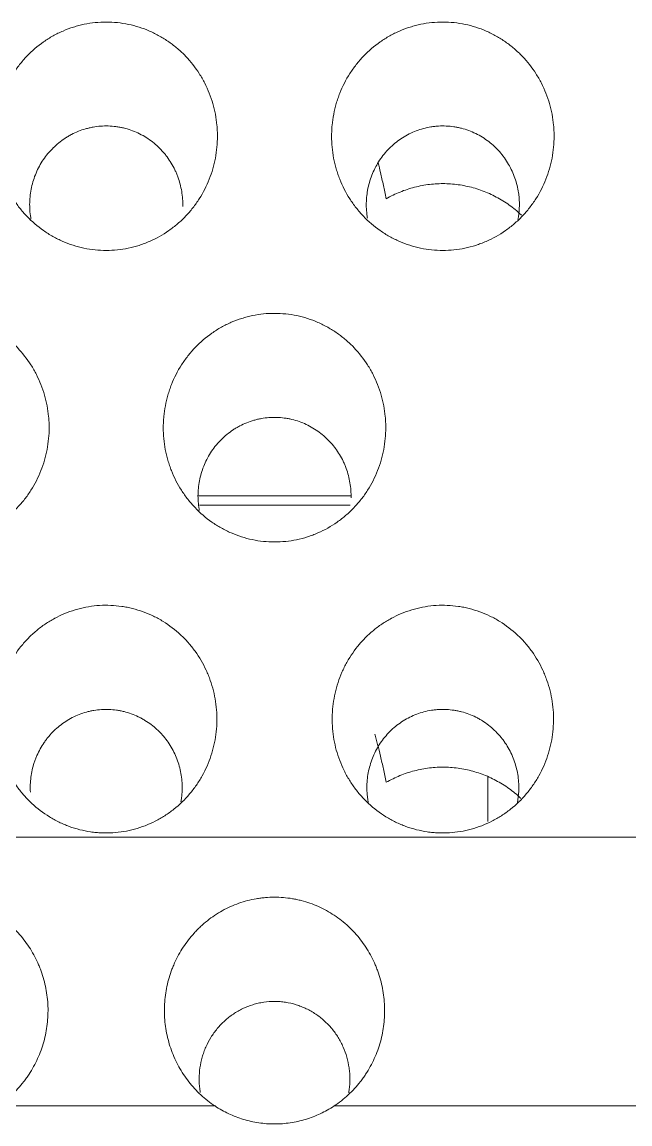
# Model space of a CAD drawing. Header units: millimetres. Extents: x 70151 to 230897, y 35202 to 113211.
# Drawn here: x 178600.38 to 178605.77, y 69177.14 to 69186.92 of the extents above; entities that cross this region are included whole.
import ezdxf

# ---------------------------------------------------------------- set-up
doc = ezdxf.new("R2010")
doc.units = ezdxf.units.MM
doc.header["$LTSCALE"] = 50
doc.layers.add('2-con', color=2, linetype='Continuous')
doc.layers.add('mark-B', color=2, linetype='Continuous', lineweight=20)

# ---------------------------------------------------------------- blocks, each defined once
blk = doc.blocks.new('무풍1WAY 대형')
at = {"layer": 'mark-B'}
for p, q in [((289.2596, -420.2368), (-384.8363, -420.2368)), ((50.4029, -420.3757), (50.4029, -420.7694)), ((51.6225, -423.1851), (52.9606, -423.1851)), ((52.9716, -423.2677), (51.6213, -423.2677))]:
    blk.add_line(p, q, dxfattribs=at)
for points, knots in [([(52.8226, -417.8514), (52.7839, -417.8259), (52.7435, -417.8031), (52.6799, -417.7731), (52.6582, -417.7639), (52.6146, -417.7471), (52.5926, -417.7396), (52.5259, -417.7194), (52.4806, -417.7092), (52.4114, -417.6989), (52.3881, -417.6963), (52.3411, -417.6928), (52.3177, -417.6919), (52.2476, -417.6919), (52.2013, -417.6954), (52.1323, -417.7056), (52.1093, -417.7099), (52.0637, -417.7201), (52.0408, -417.7261), (51.9735, -417.7465), (51.8867, -417.78), (51.8056, -417.8256), (51.7665, -417.8514)], [0, 0, 0, 0, 0.125, 0.125, 0.1875, 0.1875, 0.25, 0.25, 0.375, 0.375, 0.4375, 0.4375, 0.5, 0.5, 0.625, 0.625, 0.6875, 0.6875, 0.75, 0.75, 0.875, 1, 1, 1, 1]), ([(52.8226, -417.8514), (52.8676, -417.8812), (52.9094, -417.9142), (52.9869, -417.986), (53.0227, -418.0249), (53.0718, -418.0877), (53.0874, -418.1094), (53.117, -418.1542), (53.1308, -418.177), (53.1694, -418.2468), (53.1913, -418.295), (53.2186, -418.3698), (53.2267, -418.3951), (53.2411, -418.4467), (53.2473, -418.4727), (53.2626, -418.5508), (53.2688, -418.6033), (53.2721, -418.6825), (53.2721, -418.7091), (53.2702, -418.7623), (53.2682, -418.7891), (53.2592, -418.8684), (53.2492, -418.9203), (53.2283, -418.9967), (53.2204, -419.022), (53.207, -419.0595), (53.2022, -419.0719), (53.1922, -419.0967), (53.187, -419.109), (53.1596, -419.1701), (53.1341, -419.2166), (53.0761, -419.3052), (53.0437, -419.3472), (52.9986, -419.3967), (52.9893, -419.4065), (52.9704, -419.4256), (52.9416, -419.4536), (52.9114, -419.4797), (52.8489, -419.5291), (52.8047, -419.5587), (52.7343, -419.5977), (52.7101, -419.6098), (52.6611, -419.6319), (52.6362, -419.6418), (52.5608, -419.6684), (52.5092, -419.6819), (52.443, -419.6933), (52.4297, -419.6953), (52.4029, -419.6988), (52.3895, -419.7003), (52.3492, -419.7037), (52.3224, -419.7049), (52.2422, -419.705), (52.1889, -419.7006), (52.1227, -419.6894), (52.1095, -419.6868), (52.0831, -419.6812), (52.0699, -419.6781), (52.0308, -419.668), (52.0051, -419.6602), (51.9295, -419.6337), (51.8808, -419.612), (51.8103, -419.5732), (51.7871, -419.5592), (51.7424, -419.5294), (51.7208, -419.5137), (51.658, -419.4642), (51.6191, -419.428), (51.565, -419.3688), (51.5476, -419.3482), (51.5148, -419.3059), (51.4993, -419.2843), (51.4556, -419.2177), (51.4301, -419.1712), (51.4027, -419.1106), (51.3975, -419.0983), (51.3874, -419.0735), (51.3826, -419.061), (51.3691, -419.0232), (51.361, -418.9979), (51.34, -418.9212), (51.33, -418.8694), (51.3209, -418.7903), (51.3189, -418.7638), (51.3169, -418.7103), (51.3169, -418.6837), (51.3201, -418.6042), (51.3263, -418.5517), (51.3415, -418.4738), (51.3476, -418.448), (51.3618, -418.3966), (51.37, -418.371), (51.3973, -418.2959), (51.4192, -418.2477), (51.4575, -418.1782), (51.4712, -418.1555), (51.4931, -418.1222), (51.5007, -418.1112), (51.5163, -418.0894), (51.5243, -418.0787), (51.5656, -418.0257), (51.6016, -417.9865), (51.6796, -417.9143), (51.7214, -417.8812), (51.7665, -417.8514)], [0, 0, 0, 0, 0.03125, 0.03125, 0.0625, 0.0625, 0.078125, 0.078125, 0.09375, 0.09375, 0.125, 0.125, 0.140625, 0.140625, 0.15625, 0.15625, 0.1875, 0.1875, 0.203125, 0.203125, 0.21875, 0.21875, 0.25, 0.25, 0.265625, 0.265625, 0.273437, 0.273437, 0.28125, 0.28125, 0.3125, 0.3125, 0.34375, 0.34375, 0.351562, 0.351562, 0.359375, 0.375, 0.375, 0.40625, 0.40625, 0.421875, 0.421875, 0.4375, 0.4375, 0.46875, 0.46875, 0.476562, 0.476562, 0.484375, 0.484375, 0.5, 0.5, 0.53125, 0.53125, 0.539062, 0.539062, 0.546875, 0.546875, 0.5625, 0.5625, 0.59375, 0.59375, 0.609375, 0.609375, 0.625, 0.625, 0.65625, 0.65625, 0.671875, 0.671875, 0.6875, 0.6875, 0.71875, 0.71875, 0.726562, 0.726562, 0.734375, 0.734375, 0.75, 0.75, 0.78125, 0.78125, 0.796875, 0.796875, 0.8125, 0.8125, 0.84375, 0.84375, 0.859375, 0.859375, 0.875, 0.875, 0.90625, 0.90625, 0.921875, 0.921875, 0.929687, 0.929687, 0.9375, 0.9375, 0.96875, 0.96875, 1, 1, 1, 1]), ([(55.8101, -417.8514), (55.8551, -417.8812), (55.8969, -417.9142), (55.9744, -417.986), (56.0102, -418.0249), (56.0593, -418.0877), (56.075, -418.1094), (56.1046, -418.1542), (56.1184, -418.177), (56.157, -418.2468), (56.1789, -418.295), (56.2061, -418.3698), (56.2143, -418.3951), (56.2287, -418.4467), (56.2348, -418.4727), (56.2502, -418.5508), (56.2564, -418.6033), (56.2596, -418.6825), (56.2597, -418.7091), (56.2578, -418.7623), (56.2558, -418.7891), (56.2468, -418.8684), (56.2368, -418.9203), (56.2159, -418.9967), (56.2079, -419.022), (56.1945, -419.0595), (56.1898, -419.0719), (56.1798, -419.0967), (56.1745, -419.109), (56.1471, -419.1701), (56.1216, -419.2166), (56.0637, -419.3052), (56.0312, -419.3472), (55.9861, -419.3967), (55.9768, -419.4065), (55.958, -419.4256), (55.9292, -419.4536), (55.8989, -419.4797), (55.8365, -419.5291), (55.7922, -419.5587), (55.7219, -419.5977), (55.6977, -419.6098), (55.6486, -419.6319), (55.6238, -419.6418), (55.5483, -419.6684), (55.4967, -419.6819), (55.4306, -419.6933), (55.4173, -419.6953), (55.3905, -419.6988), (55.377, -419.7003), (55.3367, -419.7037), (55.3099, -419.7049), (55.2297, -419.705), (55.1765, -419.7006), (55.1103, -419.6894), (55.0971, -419.6868), (55.0707, -419.6812), (55.0575, -419.6781), (55.0183, -419.668), (54.9927, -419.6602), (54.917, -419.6337), (54.8683, -419.612), (54.7978, -419.5732), (54.7747, -419.5592), (54.7299, -419.5294), (54.7083, -419.5137), (54.6456, -419.4642), (54.6066, -419.428), (54.5525, -419.3688), (54.5351, -419.3482), (54.5023, -419.3059), (54.4868, -419.2843), (54.4431, -419.2177), (54.4176, -419.1712), (54.3903, -419.1106), (54.385, -419.0983), (54.375, -419.0735), (54.3702, -419.061), (54.3566, -419.0232), (54.3486, -418.9979), (54.3276, -418.9212), (54.3175, -418.8694), (54.3085, -418.7903), (54.3064, -418.7638), (54.3044, -418.7103), (54.3045, -418.6837), (54.3077, -418.6042), (54.3138, -418.5517), (54.329, -418.4738), (54.3351, -418.448), (54.3494, -418.3966), (54.3575, -418.371), (54.3848, -418.2959), (54.4067, -418.2477), (54.445, -418.1782), (54.4587, -418.1555), (54.4807, -418.1222), (54.4882, -418.1112), (54.5038, -418.0894), (54.5119, -418.0787), (54.5532, -418.0257), (54.5892, -417.9865), (54.6671, -417.9143), (54.709, -417.8812), (54.754, -417.8514)], [0, 0, 0, 0, 0.03125, 0.03125, 0.0625, 0.0625, 0.078125, 0.078125, 0.09375, 0.09375, 0.125, 0.125, 0.140625, 0.140625, 0.15625, 0.15625, 0.1875, 0.1875, 0.203125, 0.203125, 0.21875, 0.21875, 0.25, 0.25, 0.265625, 0.265625, 0.273437, 0.273437, 0.28125, 0.28125, 0.3125, 0.3125, 0.34375, 0.34375, 0.351562, 0.351562, 0.359375, 0.375, 0.375, 0.40625, 0.40625, 0.421875, 0.421875, 0.4375, 0.4375, 0.46875, 0.46875, 0.476563, 0.476563, 0.484375, 0.484375, 0.5, 0.5, 0.53125, 0.53125, 0.539063, 0.539063, 0.546875, 0.546875, 0.5625, 0.5625, 0.59375, 0.59375, 0.609375, 0.609375, 0.625, 0.625, 0.65625, 0.65625, 0.671875, 0.671875, 0.6875, 0.6875, 0.71875, 0.71875, 0.726562, 0.726562, 0.734375, 0.734375, 0.75, 0.75, 0.78125, 0.78125, 0.796875, 0.796875, 0.8125, 0.8125, 0.84375, 0.84375, 0.859375, 0.859375, 0.875, 0.875, 0.90625, 0.90625, 0.921875, 0.921875, 0.929687, 0.929687, 0.9375, 0.9375, 0.96875, 0.96875, 1, 1, 1, 1]), ([(51.6361, -417.969), (51.6344, -417.9789), (51.6329, -417.9889), (51.6274, -418.0306), (51.6255, -418.0625), (51.6257, -418.1103), (51.6264, -418.1263), (51.6287, -418.1583), (51.6304, -418.1744), (51.6373, -418.2223), (51.6506, -418.2849), (51.6722, -418.345), (51.6915, -418.3891), (51.6986, -418.4037), (51.7136, -418.4323), (51.7216, -418.4463), (51.7468, -418.4872), (51.7654, -418.5132), (51.7961, -418.5502), (51.8068, -418.5622), (51.829, -418.5854), (51.8407, -418.5968), (51.8768, -418.6295), (51.9274, -418.6691), (51.9832, -418.7011), (52.0271, -418.7221), (52.0421, -418.7286), (52.0723, -418.7404), (52.0876, -418.7458), (52.1339, -418.76), (52.1652, -418.7672), (52.2131, -418.7744), (52.2292, -418.7763), (52.2618, -418.7787), (52.2781, -418.7793), (52.3268, -418.7793), (52.3589, -418.7769), (52.4068, -418.7698), (52.4226, -418.7668), (52.4542, -418.7596), (52.4701, -418.7554), (52.5168, -418.7411), (52.5769, -418.7175), (52.6329, -418.6856), (52.6734, -418.6584), (52.6866, -418.6488), (52.712, -418.6289), (52.7243, -418.6185), (52.76, -418.5862), (52.7822, -418.563), (52.8131, -418.5258), (52.8231, -418.513), (52.8419, -418.4867), (52.8508, -418.4733), (52.8761, -418.4323), (52.8909, -418.4039), (52.9103, -418.36), (52.9162, -418.3451), (52.9271, -418.3148), (52.9321, -418.2993), (52.9453, -418.2529), (52.9585, -418.1903), (52.9632, -418.1266), (52.9635, -418.0783), (52.963, -418.0621), (52.961, -418.03), (52.9595, -418.0141), (52.9561, -417.9887), (52.9547, -417.9793), (52.9531, -417.9699)], [0, 0, 0, 0, 0.012777, 0.012777, 0.053404, 0.053404, 0.073718, 0.073718, 0.094031, 0.094031, 0.134659, 0.175286, 0.175286, 0.1956, 0.1956, 0.215913, 0.215913, 0.25654, 0.25654, 0.276854, 0.276854, 0.297168, 0.297168, 0.337795, 0.378422, 0.378422, 0.398736, 0.398736, 0.41905, 0.41905, 0.459677, 0.459677, 0.479991, 0.479991, 0.500304, 0.500304, 0.540932, 0.540932, 0.561245, 0.561245, 0.581559, 0.581559, 0.622186, 0.662813, 0.662813, 0.683127, 0.683127, 0.703441, 0.703441, 0.744068, 0.744068, 0.764382, 0.764382, 0.784695, 0.784695, 0.825323, 0.825323, 0.845636, 0.845636, 0.86595, 0.86595, 0.906577, 0.947204, 0.947204, 0.967518, 0.967518, 0.987832, 0.987832, 1, 1, 1, 1]), ([(51.7813, -421.2256), (51.7775, -421.1602), (51.7677, -421.0964), (51.7366, -420.9718), (51.7153, -420.9109), (51.6811, -420.8368), (51.6738, -420.8221), (51.6587, -420.7931), (51.635, -420.7503), (51.5909, -420.6824), (51.5505, -420.6317), (51.5183, -420.5951), (51.5072, -420.5831), (51.4844, -420.5596), (51.4726, -420.5481), (51.4126, -420.492), (51.3608, -420.4525), (51.2777, -420.4013), (51.2491, -420.3856), (51.2048, -420.3641), (51.1897, -420.3573), (51.1594, -420.3444), (51.1441, -420.3384), (51.0671, -420.3103), (51.0039, -420.2943), (50.9228, -420.2825), (50.9065, -420.2805), (50.8737, -420.2774), (50.8571, -420.2763), (50.8077, -420.2742), (50.7749, -420.2746), (50.6771, -420.2806), (50.6125, -420.2912), (50.4848, -420.3261), (50.4239, -420.3497), (50.3366, -420.3941), (50.3083, -420.4104), (50.2668, -420.437), (50.2531, -420.4463), (50.2264, -420.4654), (50.2133, -420.4753), (50.1494, -420.5261), (50.1027, -420.5714), (50.0394, -420.6461), (50.0193, -420.6723), (49.9821, -420.726), (49.9477, -420.7812), (49.9189, -420.8392), (49.8928, -420.8986), (49.881, -420.929), (49.8502, -421.0223), (49.8358, -421.0855), (49.8232, -421.1816), (49.8204, -421.2138), (49.818, -421.2788), (49.8183, -421.3117), (49.8238, -421.4091), (49.8334, -421.4729), (49.8568, -421.5672), (49.8661, -421.5983), (49.8824, -421.6446), (49.8882, -421.6599), (49.9004, -421.6901), (49.9069, -421.705), (49.941, -421.7787), (49.9736, -421.8345), (50.0211, -421.9005), (50.031, -421.9135), (50.0514, -421.9391), (50.062, -421.9518), (50.0945, -421.9887), (50.1172, -422.012), (50.1885, -422.0785), (50.2401, -422.118), (50.31, -422.1611), (50.3243, -422.1694), (50.3532, -422.1852), (50.397, -422.2078), (50.472, -422.2395), (50.5344, -422.2587), (50.5821, -422.2708), (50.5981, -422.2744), (50.6304, -422.2809), (50.6468, -422.2837), (50.7284, -422.2955), (50.7936, -422.2982), (50.8916, -422.2922), (50.9243, -422.2886), (50.9896, -422.2777), (51.0217, -422.2707), (51.1164, -422.2448), (51.1773, -422.2213), (51.2506, -422.184), (51.2652, -422.1761), (51.2937, -422.1597), (51.3357, -422.1342), (51.4019, -422.0867), (51.4509, -422.0438), (51.4979, -421.9982), (51.5205, -421.9741), (51.5838, -421.8993), (51.6207, -421.8459), (51.6603, -421.775), (51.6679, -421.7606), (51.6824, -421.7314), (51.6894, -421.7165), (51.7091, -421.6715), (51.7208, -421.6411), (51.7512, -421.5488), (51.7656, -421.4858), (51.7784, -421.3889), (51.7812, -421.3562), (51.7835, -421.2909), (51.7832, -421.2583), (51.7813, -421.2256)], [0, 0, 0, 0, 0.03125, 0.03125, 0.0625, 0.0625, 0.070313, 0.070313, 0.078125, 0.09375, 0.109375, 0.109375, 0.117188, 0.117188, 0.125, 0.125, 0.15625, 0.15625, 0.171875, 0.171875, 0.179687, 0.179687, 0.1875, 0.1875, 0.21875, 0.21875, 0.226563, 0.226563, 0.234375, 0.234375, 0.25, 0.25, 0.28125, 0.28125, 0.3125, 0.3125, 0.328125, 0.328125, 0.335937, 0.335937, 0.34375, 0.34375, 0.375, 0.375, 0.390625, 0.390625, 0.40625, 0.421875, 0.421875, 0.4375, 0.4375, 0.46875, 0.46875, 0.484375, 0.484375, 0.5, 0.5, 0.53125, 0.53125, 0.546875, 0.546875, 0.554687, 0.554687, 0.5625, 0.5625, 0.59375, 0.59375, 0.601562, 0.601562, 0.609375, 0.609375, 0.625, 0.625, 0.65625, 0.65625, 0.664062, 0.664062, 0.671875, 0.6875, 0.703125, 0.703125, 0.710937, 0.710937, 0.71875, 0.71875, 0.75, 0.75, 0.765625, 0.765625, 0.78125, 0.78125, 0.8125, 0.8125, 0.820312, 0.820312, 0.828125, 0.84375, 0.859375, 0.859375, 0.875, 0.875, 0.90625, 0.90625, 0.914062, 0.914062, 0.921875, 0.921875, 0.9375, 0.9375, 0.96875, 0.96875, 0.984375, 0.984375, 1, 1, 1, 1]), ([(54.7688, -421.2256), (54.7651, -421.1602), (54.7553, -421.0964), (54.7241, -420.9718), (54.7028, -420.9109), (54.6686, -420.8368), (54.6613, -420.8221), (54.6462, -420.7931), (54.6226, -420.7503), (54.5784, -420.6824), (54.538, -420.6317), (54.5058, -420.5951), (54.4947, -420.5831), (54.4719, -420.5596), (54.4602, -420.5481), (54.4001, -420.492), (54.3484, -420.4525), (54.2653, -420.4013), (54.2367, -420.3856), (54.1924, -420.3641), (54.1773, -420.3573), (54.1469, -420.3444), (54.1316, -420.3384), (54.0546, -420.3103), (53.9914, -420.2943), (53.9104, -420.2825), (53.894, -420.2805), (53.8612, -420.2774), (53.8446, -420.2763), (53.7952, -420.2742), (53.7624, -420.2746), (53.6646, -420.2806), (53.6001, -420.2912), (53.4723, -420.3261), (53.4114, -420.3497), (53.3242, -420.3941), (53.2958, -420.4104), (53.2543, -420.437), (53.2406, -420.4463), (53.2139, -420.4654), (53.2008, -420.4753), (53.1369, -420.5261), (53.0903, -420.5714), (53.0269, -420.6461), (53.0068, -420.6723), (52.9696, -420.726), (52.9353, -420.7812), (52.9064, -420.8392), (52.8803, -420.8986), (52.8686, -420.929), (52.8378, -421.0223), (52.8234, -421.0855), (52.8107, -421.1816), (52.808, -421.2138), (52.8055, -421.2788), (52.8058, -421.3117), (52.8113, -421.4091), (52.821, -421.4729), (52.8444, -421.5671), (52.8537, -421.5983), (52.8699, -421.6446), (52.8757, -421.6599), (52.888, -421.6901), (52.8945, -421.705), (52.9285, -421.7787), (52.9611, -421.8345), (53.0087, -421.9005), (53.0185, -421.9135), (53.0389, -421.9391), (53.0495, -421.9518), (53.082, -421.9887), (53.1047, -422.012), (53.176, -422.0785), (53.2276, -422.118), (53.2976, -422.1611), (53.3119, -422.1694), (53.3407, -422.1852), (53.3845, -422.2078), (53.4596, -422.2395), (53.522, -422.2587), (53.5696, -422.2708), (53.5856, -422.2744), (53.618, -422.2808), (53.6343, -422.2837), (53.7159, -422.2955), (53.7812, -422.2982), (53.8791, -422.2922), (53.9118, -422.2886), (53.9772, -422.2777), (54.0093, -422.2707), (54.1039, -422.2448), (54.1648, -422.2213), (54.2382, -422.184), (54.2527, -422.1761), (54.2813, -422.1597), (54.3233, -422.1342), (54.3895, -422.0867), (54.4385, -422.0438), (54.4854, -421.9982), (54.508, -421.9741), (54.5713, -421.8992), (54.6082, -421.8459), (54.6479, -421.775), (54.6555, -421.7606), (54.67, -421.7313), (54.6769, -421.7165), (54.6967, -421.6715), (54.7083, -421.6411), (54.7388, -421.5488), (54.7532, -421.4858), (54.7659, -421.3889), (54.7687, -421.3562), (54.7711, -421.2909), (54.7707, -421.2583), (54.7688, -421.2256)], [0, 0, 0, 0, 0.03125, 0.03125, 0.0625, 0.0625, 0.070313, 0.070313, 0.078125, 0.09375, 0.109375, 0.109375, 0.117188, 0.117188, 0.125, 0.125, 0.15625, 0.15625, 0.171875, 0.171875, 0.179688, 0.179688, 0.1875, 0.1875, 0.21875, 0.21875, 0.226562, 0.226562, 0.234375, 0.234375, 0.25, 0.25, 0.28125, 0.28125, 0.3125, 0.3125, 0.328125, 0.328125, 0.335937, 0.335937, 0.34375, 0.34375, 0.375, 0.375, 0.390625, 0.390625, 0.40625, 0.421875, 0.421875, 0.4375, 0.4375, 0.46875, 0.46875, 0.484375, 0.484375, 0.5, 0.5, 0.53125, 0.53125, 0.546875, 0.546875, 0.554687, 0.554687, 0.5625, 0.5625, 0.59375, 0.59375, 0.601562, 0.601562, 0.609375, 0.609375, 0.625, 0.625, 0.65625, 0.65625, 0.664062, 0.664062, 0.671875, 0.6875, 0.703125, 0.703125, 0.710937, 0.710937, 0.71875, 0.71875, 0.75, 0.75, 0.765625, 0.765625, 0.78125, 0.78125, 0.8125, 0.8125, 0.820312, 0.820312, 0.828125, 0.84375, 0.859375, 0.859375, 0.875, 0.875, 0.90625, 0.90625, 0.914062, 0.914062, 0.921875, 0.921875, 0.9375, 0.9375, 0.96875, 0.96875, 0.984375, 0.984375, 1, 1, 1, 1]), ([(51.4123, -420.9697), (51.3938, -421.0107), (51.3717, -421.0493), (51.3333, -421.1038), (51.3196, -421.1214), (51.2903, -421.1553), (51.2747, -421.1717), (51.226, -421.2181), (51.1908, -421.2455), (51.1341, -421.2812), (51.1145, -421.2923), (51.0739, -421.3125), (51.0533, -421.3214), (50.9904, -421.3451), (50.9472, -421.3566), (50.8914, -421.3653), (50.8802, -421.3668), (50.8576, -421.3692), (50.8239, -421.3718), (50.7678, -421.3719), (50.7232, -421.3673), (50.6899, -421.3622), (50.6787, -421.3602), (50.6566, -421.3556), (50.6455, -421.353), (50.5909, -421.3387), (50.549, -421.323), (50.4988, -421.2982), (50.4888, -421.2929), (50.4692, -421.282), (50.4594, -421.2762), (50.4307, -421.2582), (50.4123, -421.2453), (50.3594, -421.2042), (50.327, -421.1735), (50.2901, -421.131), (50.283, -421.1222), (50.2691, -421.1046), (50.249, -421.0776), (50.219, -421.0305), (50.1987, -420.9907), (50.1801, -420.9497), (50.1719, -420.9287), (50.1502, -420.865), (50.1399, -420.8219), (50.1306, -420.756), (50.1285, -420.7338), (50.1269, -420.7004), (50.1267, -420.6891), (50.1267, -420.6667), (50.127, -420.6556), (50.129, -420.6111), (50.1329, -420.5781), (50.1391, -420.5455)], [0, 0, 0, 0, 0.067799, 0.067799, 0.101698, 0.101698, 0.135598, 0.135598, 0.203397, 0.203397, 0.237296, 0.237296, 0.271196, 0.271196, 0.338995, 0.338995, 0.355944, 0.355944, 0.372894, 0.406793, 0.440693, 0.440693, 0.457643, 0.457643, 0.474592, 0.474592, 0.542391, 0.542391, 0.559341, 0.559341, 0.576291, 0.576291, 0.61019, 0.61019, 0.677989, 0.677989, 0.694939, 0.694939, 0.711889, 0.745788, 0.779688, 0.779688, 0.813587, 0.813587, 0.881386, 0.881386, 0.915285, 0.915285, 0.932235, 0.932235, 0.949185, 0.949185, 1, 1, 1, 1]), ([(51.4598, -420.5323), (51.4629, -420.5472), (51.4655, -420.5621), (51.4692, -420.5883), (51.4705, -420.5995), (51.4727, -420.6217), (51.475, -420.6551), (51.4751, -420.7105), (51.471, -420.7547), (51.4649, -420.7987), (51.4607, -420.8208), (51.4452, -420.8863), (51.4308, -420.9286), (51.4123, -420.9697)], [0, 0, 0, 0, 0.101934, 0.101934, 0.176773, 0.176773, 0.251612, 0.40129, 0.550967, 0.550967, 0.700645, 0.700645, 1, 1, 1, 1]), ([(54.4611, -420.6368), (54.4637, -420.6816), (54.4604, -420.7702), (54.4411, -420.8565), (54.4237, -420.9097), (54.42, -420.9203), (54.412, -420.9412), (54.3994, -420.9723), (54.3748, -421.0221), (54.3514, -421.0599), (54.3325, -421.0874), (54.3259, -421.0965), (54.3124, -421.1143), (54.3053, -421.1232), (54.2691, -421.1663), (54.2371, -421.1974), (54.185, -421.2392), (54.1668, -421.2523), (54.1291, -421.2768), (54.1094, -421.2882), (54.0494, -421.3191), (54.0078, -421.3354), (53.9537, -421.3504), (53.9428, -421.3532), (53.9208, -421.3581), (53.9096, -421.3603), (53.8761, -421.366), (53.8537, -421.3687), (53.7866, -421.3731), (53.7418, -421.3715), (53.6856, -421.3636), (53.6744, -421.3617), (53.6522, -421.3574), (53.6192, -421.3501), (53.5657, -421.3338), (53.5242, -421.3165), (53.4937, -421.3019), (53.4836, -421.2968), (53.4637, -421.286), (53.454, -421.2804), (53.406, -421.2511), (53.3704, -421.2241), (53.3293, -421.1861), (53.3212, -421.1782), (53.3055, -421.1621), (53.2978, -421.1538), (53.2754, -421.1286), (53.2614, -421.1112), (53.2222, -421.0571), (53.1995, -421.0187), (53.1615, -420.9371), (53.1467, -420.8952), (53.1304, -420.8306), (53.126, -420.8088), (53.1192, -420.7647), (53.1168, -420.7423), (53.1128, -420.6755), (53.1144, -420.6312), (53.1216, -420.5752), (53.1234, -420.5633), (53.1256, -420.5514)], [0, 0, 0, 0, 0.057902, 0.115804, 0.115804, 0.13028, 0.13028, 0.144755, 0.173707, 0.202658, 0.202658, 0.217133, 0.217133, 0.231609, 0.231609, 0.289511, 0.289511, 0.318462, 0.318462, 0.347413, 0.347413, 0.405315, 0.405315, 0.419791, 0.419791, 0.434266, 0.434266, 0.463218, 0.463218, 0.52112, 0.52112, 0.535595, 0.535595, 0.550071, 0.579022, 0.607973, 0.607973, 0.622449, 0.622449, 0.636924, 0.636924, 0.694826, 0.694826, 0.709302, 0.709302, 0.723777, 0.723777, 0.752729, 0.752729, 0.810631, 0.810631, 0.868533, 0.868533, 0.897484, 0.897484, 0.926435, 0.926435, 0.984337, 0.984337, 1, 1, 1, 1]), ([(51.3023, -420.7244), (51.2631, -420.7469), (51.1823, -420.7865), (51.097, -420.8151), (51.0312, -420.8322), (51.0088, -420.8373), (50.9642, -420.8457), (50.9418, -420.8491), (50.8747, -420.8572), (50.8297, -420.8595), (50.7621, -420.8584), (50.7395, -420.8573), (50.6943, -420.8535), (50.6716, -420.8508), (50.6042, -420.8404), (50.5162, -420.8207), (50.4317, -420.7894), (50.3696, -420.7616), (50.3491, -420.7516), (50.3091, -420.7303), (50.2895, -420.7191), (50.2322, -420.6835), (50.1957, -420.6574), (50.1436, -420.6147), (50.1266, -420.5998), (50.1101, -420.5844), (50.1101, -420.5844), (50.11, -420.5843)], [0, 0, 0, 0, 0.105258, 0.210515, 0.210515, 0.263144, 0.263144, 0.315773, 0.315773, 0.42103, 0.42103, 0.473659, 0.473659, 0.526288, 0.526288, 0.631545, 0.736803, 0.736803, 0.789431, 0.789431, 0.84206, 0.84206, 0.947318, 0.947318, 0.999946, 0.999946, 1, 1, 1, 1]), ([(51.3023, -420.7244), (51.3109, -420.7645), (51.3195, -420.804), (51.3366, -420.8812), (51.3452, -420.9189), (51.3623, -420.9917), (51.3709, -421.0269), (51.3838, -421.0767), (51.3881, -421.0929), (51.3967, -421.1239), (51.401, -421.1388), (51.4053, -421.1528)], [0, 0, 0, 0, 0.25, 0.25, 0.5, 0.5, 0.75, 0.75, 0.875, 0.875, 1, 1, 1, 1]), ([(52.2945, -422.8577), (52.228, -422.8577), (52.1626, -422.8646), (52.0663, -422.8846), (52.0344, -422.893), (51.9871, -422.908), (51.9714, -422.9135), (51.9404, -422.9251), (51.9251, -422.9313), (51.8497, -422.9641), (51.7927, -422.9961), (51.7118, -423.0527), (51.6856, -423.0731), (51.6357, -423.116), (51.5884, -423.1611), (51.5457, -423.2105), (51.5154, -423.2491), (51.5057, -423.2622), (51.4867, -423.289), (51.4775, -423.3027), (51.4333, -423.3721), (51.4038, -423.4301), (51.3679, -423.5209), (51.3574, -423.5517), (51.3437, -423.5989), (51.3395, -423.6149), (51.3319, -423.6468), (51.3285, -423.6627), (51.3133, -423.7428), (51.3073, -423.8074), (51.3073, -423.8887), (51.3076, -423.905), (51.3092, -423.9377), (51.3103, -423.9541), (51.3149, -424.0031), (51.3195, -424.0353), (51.3377, -424.131), (51.3557, -424.1934), (51.3918, -424.2846), (51.4054, -424.3147), (51.4351, -424.373), (51.4513, -424.4013), (51.5037, -424.4835), (51.5438, -424.5349), (51.6007, -424.5946), (51.6124, -424.6062), (51.6363, -424.6289), (51.6728, -424.6619), (51.7372, -424.7119), (51.7925, -424.7468), (51.8355, -424.7709), (51.8501, -424.7786), (51.8798, -424.7934), (51.8948, -424.8004), (51.9705, -424.8333), (52.0329, -424.8531), (52.1293, -424.8733), (52.1619, -424.8784), (52.2281, -424.8853), (52.2611, -424.887), (52.3597, -424.8871), (52.425, -424.8805), (52.506, -424.8637), (52.5222, -424.8599), (52.5543, -424.8515), (52.6018, -424.8377), (52.6786, -424.8089), (52.7374, -424.7799), (52.7949, -424.7478), (52.8231, -424.7301), (52.904, -424.6735), (52.9536, -424.6309), (53.0101, -424.5717), (53.0212, -424.5596), (53.0427, -424.5347), (53.0532, -424.522), (53.0837, -424.4831), (53.1026, -424.4564), (53.1552, -424.374), (53.1848, -424.316), (53.215, -424.2397), (53.2207, -424.2242), (53.2313, -424.1932), (53.2461, -424.1465), (53.2649, -424.0675), (53.2741, -424.0032), (53.2787, -423.9545), (53.2798, -423.9382), (53.2814, -423.9055), (53.2818, -423.8891), (53.2818, -423.8072), (53.2757, -423.7426), (53.2576, -423.6469), (53.25, -423.6152), (53.2364, -423.5681), (53.2315, -423.5524), (53.2208, -423.5213), (53.2152, -423.5059), (53.1852, -423.43), (53.1557, -423.3721), (53.1032, -423.2896), (53.0844, -423.2629), (53.0437, -423.2108), (53.0222, -423.186), (52.9546, -423.1151), (52.9053, -423.0725), (52.8381, -423.0252), (52.8243, -423.0161), (52.7963, -422.9984), (52.7821, -422.99), (52.739, -422.9658), (52.7096, -422.9512), (52.6196, -422.912), (52.5571, -422.8919), (52.4269, -422.8646), (52.3611, -422.8577), (52.2945, -422.8577)], [0, 0, 0, 0, 0.03125, 0.03125, 0.046875, 0.046875, 0.054687, 0.054687, 0.0625, 0.0625, 0.09375, 0.09375, 0.109375, 0.109375, 0.125, 0.140625, 0.140625, 0.148437, 0.148437, 0.15625, 0.15625, 0.1875, 0.1875, 0.203125, 0.203125, 0.210937, 0.210937, 0.21875, 0.21875, 0.25, 0.25, 0.257812, 0.257812, 0.265625, 0.265625, 0.28125, 0.28125, 0.3125, 0.3125, 0.328125, 0.328125, 0.34375, 0.34375, 0.375, 0.375, 0.382812, 0.382812, 0.390625, 0.40625, 0.421875, 0.421875, 0.429687, 0.429687, 0.4375, 0.4375, 0.46875, 0.46875, 0.484375, 0.484375, 0.5, 0.5, 0.53125, 0.53125, 0.539062, 0.539062, 0.546875, 0.5625, 0.578125, 0.578125, 0.59375, 0.59375, 0.625, 0.625, 0.632812, 0.632812, 0.640625, 0.640625, 0.65625, 0.65625, 0.6875, 0.6875, 0.695312, 0.695312, 0.703125, 0.71875, 0.734375, 0.734375, 0.742187, 0.742187, 0.75, 0.75, 0.78125, 0.78125, 0.796875, 0.796875, 0.804687, 0.804687, 0.8125, 0.8125, 0.84375, 0.84375, 0.859375, 0.859375, 0.875, 0.875, 0.90625, 0.90625, 0.914062, 0.914062, 0.921875, 0.921875, 0.9375, 0.9375, 0.96875, 0.96875, 1, 1, 1, 1]), ([(55.2821, -422.8577), (55.2155, -422.8577), (55.1502, -422.8646), (55.0538, -422.8846), (55.022, -422.893), (54.9747, -422.908), (54.959, -422.9135), (54.928, -422.9251), (54.9127, -422.9313), (54.8373, -422.9641), (54.7802, -422.9961), (54.6994, -423.0527), (54.6731, -423.0731), (54.6233, -423.116), (54.5759, -423.1611), (54.5332, -423.2105), (54.503, -423.2491), (54.4932, -423.2622), (54.4742, -423.289), (54.465, -423.3027), (54.4208, -423.3721), (54.3913, -423.4301), (54.3555, -423.5209), (54.3449, -423.5517), (54.3313, -423.5989), (54.3271, -423.6149), (54.3194, -423.6468), (54.316, -423.6627), (54.3009, -423.7428), (54.2948, -423.8074), (54.2948, -423.8887), (54.2952, -423.905), (54.2967, -423.9377), (54.2979, -423.9541), (54.3025, -424.0031), (54.3071, -424.0353), (54.3253, -424.131), (54.3433, -424.1934), (54.3793, -424.2846), (54.3929, -424.3147), (54.4227, -424.373), (54.4388, -424.4013), (54.4913, -424.4835), (54.5313, -424.5349), (54.5883, -424.5946), (54.6, -424.6062), (54.6238, -424.6289), (54.6603, -424.6619), (54.7247, -424.7119), (54.7801, -424.7468), (54.8231, -424.7709), (54.8376, -424.7786), (54.8673, -424.7934), (54.8824, -424.8004), (54.9581, -424.8333), (55.0205, -424.8531), (55.1169, -424.8733), (55.1495, -424.8784), (55.2157, -424.8853), (55.2486, -424.887), (55.3472, -424.8871), (55.4125, -424.8805), (55.4936, -424.8637), (55.5098, -424.8599), (55.5418, -424.8515), (55.5894, -424.8377), (55.6662, -424.8089), (55.725, -424.7799), (55.7825, -424.7478), (55.8107, -424.7301), (55.8916, -424.6735), (55.9411, -424.6309), (55.9977, -424.5717), (56.0087, -424.5596), (56.0302, -424.5347), (56.0408, -424.522), (56.0712, -424.4831), (56.0901, -424.4564), (56.1427, -424.374), (56.1724, -424.316), (56.2026, -424.2397), (56.2083, -424.2242), (56.2189, -424.1932), (56.2336, -424.1465), (56.2525, -424.0675), (56.2616, -424.0032), (56.2662, -423.9545), (56.2674, -423.9382), (56.2689, -423.9055), (56.2693, -423.8891), (56.2693, -423.8072), (56.2632, -423.7426), (56.2451, -423.6469), (56.2376, -423.6152), (56.2239, -423.5681), (56.219, -423.5524), (56.2084, -423.5213), (56.2027, -423.5059), (56.1728, -423.43), (56.1433, -423.3721), (56.0908, -423.2896), (56.0719, -423.2629), (56.0312, -423.2108), (56.0098, -423.186), (55.9422, -423.1151), (55.8928, -423.0725), (55.8256, -423.0252), (55.8119, -423.0161), (55.7838, -422.9984), (55.7696, -422.99), (55.7265, -422.9658), (55.6971, -422.9512), (55.6071, -422.912), (55.5446, -422.8919), (55.4144, -422.8646), (55.3486, -422.8577), (55.2821, -422.8577)], [0, 0, 0, 0, 0.03125, 0.03125, 0.046875, 0.046875, 0.054687, 0.054687, 0.0625, 0.0625, 0.09375, 0.09375, 0.109375, 0.109375, 0.125, 0.140625, 0.140625, 0.148437, 0.148437, 0.15625, 0.15625, 0.1875, 0.1875, 0.203125, 0.203125, 0.210937, 0.210937, 0.21875, 0.21875, 0.25, 0.25, 0.257812, 0.257812, 0.265625, 0.265625, 0.28125, 0.28125, 0.3125, 0.3125, 0.328125, 0.328125, 0.34375, 0.34375, 0.375, 0.375, 0.382812, 0.382812, 0.390625, 0.40625, 0.421875, 0.421875, 0.429687, 0.429687, 0.4375, 0.4375, 0.46875, 0.46875, 0.484375, 0.484375, 0.5, 0.5, 0.53125, 0.53125, 0.539062, 0.539062, 0.546875, 0.5625, 0.578125, 0.578125, 0.59375, 0.59375, 0.625, 0.625, 0.632812, 0.632812, 0.640625, 0.640625, 0.65625, 0.65625, 0.6875, 0.6875, 0.695312, 0.695312, 0.703125, 0.71875, 0.734375, 0.734375, 0.742187, 0.742187, 0.75, 0.75, 0.78125, 0.78125, 0.796875, 0.796875, 0.804687, 0.804687, 0.8125, 0.8125, 0.84375, 0.84375, 0.859375, 0.859375, 0.875, 0.875, 0.90625, 0.90625, 0.914062, 0.914062, 0.921875, 0.921875, 0.9375, 0.9375, 0.96875, 0.96875, 1, 1, 1, 1]), ([(51.6155, -423.2486), (51.6144, -423.2938), (51.6208, -423.3828), (51.6433, -423.469), (51.6626, -423.5219), (51.6668, -423.5325), (51.6755, -423.5533), (51.6894, -423.5841), (51.7159, -423.6333), (51.7408, -423.6705), (51.7608, -423.6976), (51.7677, -423.7065), (51.782, -423.724), (51.7895, -423.7326), (51.8275, -423.7747), (51.8608, -423.8049), (51.9149, -423.845), (51.9337, -423.8575), (51.9726, -423.8808), (51.9928, -423.8915), (52.0544, -423.9203), (52.0969, -423.9352), (52.1519, -423.9483), (52.163, -423.9506), (52.1854, -423.9548), (52.1968, -423.9566), (52.2307, -423.961), (52.2533, -423.9628), (52.3211, -423.9647), (52.3661, -423.9614), (52.4224, -423.9514), (52.4336, -423.9491), (52.4557, -423.9439), (52.4886, -423.9353), (52.542, -423.917), (52.583, -423.8981), (52.6132, -423.8822), (52.6232, -423.8767), (52.6428, -423.8651), (52.6524, -423.8591), (52.6996, -423.8279), (52.7344, -423.7995), (52.7745, -423.7597), (52.7823, -423.7516), (52.7976, -423.7348), (52.8051, -423.7262), (52.8267, -423.7001), (52.8401, -423.6821), (52.8777, -423.6263), (52.8992, -423.5869), (52.9346, -423.5035), (52.9481, -423.4607), (52.9623, -423.3952), (52.966, -423.3732), (52.9713, -423.3285), (52.973, -423.3059), (52.9746, -423.2385), (52.9715, -423.194), (52.9636, -423.1454), (52.9628, -423.141), (52.962, -423.1366)], [0, 0, 0, 0, 0.05848, 0.116959, 0.116959, 0.131579, 0.131579, 0.146199, 0.175439, 0.204679, 0.204679, 0.219298, 0.219298, 0.233918, 0.233918, 0.292398, 0.292398, 0.321638, 0.321638, 0.350878, 0.350878, 0.409357, 0.409357, 0.423977, 0.423977, 0.438597, 0.438597, 0.467837, 0.467837, 0.526316, 0.526316, 0.540936, 0.540936, 0.555556, 0.584796, 0.614036, 0.614036, 0.628656, 0.628656, 0.643275, 0.643275, 0.701755, 0.701755, 0.716375, 0.716375, 0.730995, 0.730995, 0.760235, 0.760235, 0.818714, 0.818714, 0.877194, 0.877194, 0.906434, 0.906434, 0.935673, 0.935673, 0.994153, 0.994153, 1, 1, 1, 1]), ([(50.8007, -425.4454), (50.7342, -425.4454), (50.6689, -425.4522), (50.5726, -425.4723), (50.5408, -425.4806), (50.4935, -425.4956), (50.4778, -425.5011), (50.4468, -425.5127), (50.4315, -425.5189), (50.3561, -425.5516), (50.299, -425.5835), (50.2182, -425.6401), (50.192, -425.6605), (50.1421, -425.7033), (50.0947, -425.7483), (50.052, -425.7976), (50.0218, -425.8362), (50.012, -425.8493), (49.993, -425.8761), (49.9838, -425.8898), (49.9396, -425.9591), (49.9101, -426.0171), (49.8742, -426.1077), (49.8637, -426.1386), (49.85, -426.1857), (49.8458, -426.2017), (49.8382, -426.2335), (49.8348, -426.2495), (49.8196, -426.3295), (49.8135, -426.394), (49.8135, -426.4753), (49.8139, -426.4916), (49.8154, -426.5242), (49.8166, -426.5406), (49.8212, -426.5896), (49.8258, -426.6218), (49.844, -426.7175), (49.862, -426.7797), (49.8981, -426.8709), (49.9117, -426.901), (49.9414, -426.9592), (49.9576, -426.9874), (50.0101, -427.0696), (50.0502, -427.1209), (50.1071, -427.1805), (50.1188, -427.1922), (50.1426, -427.2148), (50.1791, -427.2477), (50.2435, -427.2977), (50.2989, -427.3326), (50.3419, -427.3567), (50.3565, -427.3644), (50.3861, -427.3791), (50.4012, -427.3861), (50.4768, -427.4189), (50.5392, -427.4387), (50.6356, -427.4589), (50.6682, -427.464), (50.7344, -427.4709), (50.7673, -427.4726), (50.8659, -427.4726), (50.9312, -427.466), (51.0122, -427.4492), (51.0284, -427.4454), (51.0604, -427.4371), (51.108, -427.4233), (51.1847, -427.3946), (51.2435, -427.3656), (51.301, -427.3335), (51.3292, -427.3159), (51.4101, -427.2593), (51.4597, -427.2168), (51.5162, -427.1577), (51.5273, -427.1456), (51.5488, -427.1208), (51.5593, -427.108), (51.5898, -427.0692), (51.6087, -427.0425), (51.6613, -426.9602), (51.691, -426.9022), (51.7212, -426.826), (51.7269, -426.8106), (51.7375, -426.7796), (51.7522, -426.7329), (51.7711, -426.6539), (51.7803, -426.5897), (51.7849, -426.5411), (51.786, -426.5248), (51.7876, -426.4921), (51.788, -426.4757), (51.788, -426.3938), (51.7819, -426.3293), (51.7637, -426.2337), (51.7562, -426.2021), (51.7426, -426.1549), (51.7376, -426.1392), (51.727, -426.1082), (51.7214, -426.0928), (51.6913, -426.017), (51.6619, -425.9592), (51.6094, -425.8767), (51.5905, -425.85), (51.5498, -425.798), (51.5283, -425.7732), (51.4607, -425.7024), (51.4114, -425.6598), (51.3441, -425.6127), (51.3304, -425.6035), (51.3024, -425.5859), (51.2881, -425.5774), (51.2451, -425.5533), (51.2157, -425.5387), (51.1257, -425.4996), (51.0632, -425.4795), (50.9331, -425.4522), (50.8673, -425.4454), (50.8007, -425.4454)], [0, 0, 0, 0, 0.03125, 0.03125, 0.046875, 0.046875, 0.054688, 0.054688, 0.0625, 0.0625, 0.09375, 0.09375, 0.109375, 0.109375, 0.125, 0.140625, 0.140625, 0.148437, 0.148437, 0.15625, 0.15625, 0.1875, 0.1875, 0.203125, 0.203125, 0.210937, 0.210937, 0.21875, 0.21875, 0.25, 0.25, 0.257812, 0.257812, 0.265625, 0.265625, 0.28125, 0.28125, 0.3125, 0.3125, 0.328125, 0.328125, 0.34375, 0.34375, 0.375, 0.375, 0.382812, 0.382812, 0.390625, 0.40625, 0.421875, 0.421875, 0.429687, 0.429687, 0.4375, 0.4375, 0.46875, 0.46875, 0.484375, 0.484375, 0.5, 0.5, 0.53125, 0.53125, 0.539062, 0.539062, 0.546875, 0.5625, 0.578125, 0.578125, 0.59375, 0.59375, 0.625, 0.625, 0.632812, 0.632812, 0.640625, 0.640625, 0.65625, 0.65625, 0.6875, 0.6875, 0.695312, 0.695312, 0.703125, 0.71875, 0.734375, 0.734375, 0.742187, 0.742187, 0.75, 0.75, 0.78125, 0.78125, 0.796875, 0.796875, 0.804687, 0.804687, 0.8125, 0.8125, 0.84375, 0.84375, 0.859375, 0.859375, 0.875, 0.875, 0.90625, 0.90625, 0.914062, 0.914062, 0.921875, 0.921875, 0.9375, 0.9375, 0.96875, 0.96875, 1, 1, 1, 1]), ([(53.7883, -425.4454), (53.7218, -425.4454), (53.6564, -425.4522), (53.5601, -425.4723), (53.5283, -425.4806), (53.481, -425.4956), (53.4653, -425.5011), (53.4343, -425.5127), (53.419, -425.5189), (53.3437, -425.5516), (53.2866, -425.5835), (53.2058, -425.6401), (53.1795, -425.6605), (53.1297, -425.7033), (53.0823, -425.7483), (53.0396, -425.7976), (53.0093, -425.8362), (52.9996, -425.8493), (52.9806, -425.8761), (52.9714, -425.8898), (52.9271, -425.9591), (52.8976, -426.0171), (52.8618, -426.1077), (52.8512, -426.1386), (52.8375, -426.1857), (52.8333, -426.2016), (52.8257, -426.2335), (52.8223, -426.2495), (52.8071, -426.3295), (52.8011, -426.394), (52.8011, -426.4753), (52.8014, -426.4916), (52.803, -426.5242), (52.8041, -426.5406), (52.8088, -426.5896), (52.8133, -426.6218), (52.8316, -426.7175), (52.8496, -426.7797), (52.8856, -426.8709), (52.8992, -426.901), (52.929, -426.9592), (52.9452, -426.9874), (52.9976, -427.0696), (53.0377, -427.1209), (53.0946, -427.1805), (53.1064, -427.1922), (53.1302, -427.2148), (53.1667, -427.2477), (53.2311, -427.2977), (53.2864, -427.3325), (53.3294, -427.3566), (53.344, -427.3643), (53.3737, -427.379), (53.3887, -427.386), (53.4644, -427.4189), (53.5268, -427.4387), (53.6232, -427.4589), (53.6558, -427.464), (53.7219, -427.4709), (53.7549, -427.4726), (53.8534, -427.4726), (53.9187, -427.466), (53.9997, -427.4492), (54.0159, -427.4454), (54.048, -427.4371), (54.0955, -427.4233), (54.1723, -427.3946), (54.2311, -427.3656), (54.2886, -427.3335), (54.3168, -427.3158), (54.3977, -427.2593), (54.4472, -427.2168), (54.5038, -427.1577), (54.5148, -427.1456), (54.5363, -427.1208), (54.5469, -427.108), (54.5773, -427.0692), (54.5962, -427.0425), (54.6489, -426.9602), (54.6785, -426.9022), (54.7087, -426.826), (54.7144, -426.8106), (54.725, -426.7796), (54.7398, -426.7329), (54.7587, -426.6539), (54.7678, -426.5897), (54.7724, -426.5411), (54.7736, -426.5248), (54.7751, -426.4921), (54.7755, -426.4757), (54.7755, -426.3938), (54.7694, -426.3293), (54.7513, -426.2337), (54.7437, -426.2021), (54.7301, -426.1549), (54.7252, -426.1392), (54.7146, -426.1082), (54.7089, -426.0928), (54.6789, -426.017), (54.6494, -425.9592), (54.5969, -425.8767), (54.578, -425.85), (54.5373, -425.798), (54.5159, -425.7732), (54.4483, -425.7024), (54.3989, -425.6598), (54.3317, -425.6127), (54.318, -425.6035), (54.2899, -425.5859), (54.2757, -425.5774), (54.2326, -425.5533), (54.2032, -425.5387), (54.1133, -425.4996), (54.0507, -425.4795), (53.9206, -425.4522), (53.8548, -425.4454), (53.7883, -425.4454)], [0, 0, 0, 0, 0.03125, 0.03125, 0.046875, 0.046875, 0.054687, 0.054687, 0.0625, 0.0625, 0.09375, 0.09375, 0.109375, 0.109375, 0.125, 0.140625, 0.140625, 0.148437, 0.148437, 0.15625, 0.15625, 0.1875, 0.1875, 0.203125, 0.203125, 0.210937, 0.210937, 0.21875, 0.21875, 0.25, 0.25, 0.257812, 0.257812, 0.265625, 0.265625, 0.28125, 0.28125, 0.3125, 0.3125, 0.328125, 0.328125, 0.34375, 0.34375, 0.375, 0.375, 0.382812, 0.382812, 0.390625, 0.40625, 0.421875, 0.421875, 0.429687, 0.429687, 0.4375, 0.4375, 0.46875, 0.46875, 0.484375, 0.484375, 0.5, 0.5, 0.53125, 0.53125, 0.539062, 0.539062, 0.546875, 0.5625, 0.578125, 0.578125, 0.59375, 0.59375, 0.625, 0.625, 0.632812, 0.632812, 0.640625, 0.640625, 0.65625, 0.65625, 0.6875, 0.6875, 0.695312, 0.695312, 0.703125, 0.71875, 0.734375, 0.734375, 0.742187, 0.742187, 0.75, 0.75, 0.78125, 0.78125, 0.796875, 0.796875, 0.804687, 0.804687, 0.8125, 0.8125, 0.84375, 0.84375, 0.859375, 0.859375, 0.875, 0.875, 0.90625, 0.90625, 0.914063, 0.914063, 0.921875, 0.921875, 0.9375, 0.9375, 0.96875, 0.96875, 1, 1, 1, 1]), ([(51.4184, -426.1434), (51.3999, -426.1848), (51.3778, -426.2237), (51.3393, -426.2787), (51.3255, -426.2964), (51.2962, -426.3307), (51.2805, -426.3473), (51.2316, -426.3941), (51.1963, -426.4219), (51.1393, -426.4581), (51.1196, -426.4693), (51.0788, -426.4897), (51.058, -426.4989), (50.9948, -426.5229), (50.9513, -426.5347), (50.8951, -426.5437), (50.8838, -426.5453), (50.8611, -426.5477), (50.8271, -426.5506), (50.7706, -426.5509), (50.7257, -426.5465), (50.692, -426.5415), (50.6808, -426.5395), (50.6585, -426.535), (50.6473, -426.5325), (50.5922, -426.5184), (50.5499, -426.5028), (50.489, -426.4731), (50.4691, -426.4621), (50.4304, -426.4381), (50.4118, -426.4253), (50.3582, -426.3841), (50.3254, -426.3534), (50.2881, -426.3108), (50.2808, -426.3021), (50.2668, -426.2843), (50.2464, -426.2573), (50.216, -426.2101), (50.1953, -426.1701), (50.1764, -426.1289), (50.168, -426.108), (50.146, -426.0445), (50.1355, -426.0012), (50.1273, -425.9458), (50.1259, -425.9346), (50.1237, -425.9122), (50.1229, -425.9009), (50.1211, -425.8672), (50.121, -425.8448), (50.1235, -425.7877), (50.1274, -425.7531), (50.134, -425.7187)], [0, 0, 0, 0, 0.067654, 0.067654, 0.101482, 0.101482, 0.135309, 0.135309, 0.202963, 0.202963, 0.23679, 0.23679, 0.270617, 0.270617, 0.338272, 0.338272, 0.355185, 0.355185, 0.372099, 0.405926, 0.439753, 0.439753, 0.456667, 0.456667, 0.473581, 0.473581, 0.541235, 0.541235, 0.575062, 0.575062, 0.608889, 0.608889, 0.676544, 0.676544, 0.693457, 0.693457, 0.710371, 0.744198, 0.778025, 0.778025, 0.811852, 0.811852, 0.879507, 0.879507, 0.89642, 0.89642, 0.913334, 0.913334, 0.947161, 0.947161, 1, 1, 1, 1]), ([(51.4699, -425.7324), (51.4709, -425.7378), (51.4717, -425.7432), (51.4791, -425.7931), (51.4814, -425.8376), (51.4786, -425.9045), (51.4767, -425.9269), (51.4721, -425.9604), (51.4703, -425.9716), (51.4662, -425.9937), (51.4639, -426.0047), (51.4511, -426.0594), (51.4369, -426.102), (51.4184, -426.1434)], [0, 0, 0, 0, 0.038774, 0.038774, 0.359183, 0.359183, 0.519387, 0.519387, 0.599489, 0.599489, 0.679591, 0.679591, 1, 1, 1, 1]), ([(53.1091, -425.8357), (53.108, -425.8809), (53.1144, -425.9699), (53.1369, -426.056), (53.1562, -426.1089), (53.1604, -426.1195), (53.1691, -426.1403), (53.183, -426.171), (53.2095, -426.2203), (53.2344, -426.2574), (53.2545, -426.2845), (53.2614, -426.2934), (53.2757, -426.3108), (53.2831, -426.3194), (53.3212, -426.3615), (53.3545, -426.3917), (53.4086, -426.4318), (53.4274, -426.4443), (53.4663, -426.4675), (53.4866, -426.4783), (53.5481, -426.507), (53.5907, -426.5218), (53.6457, -426.5349), (53.6568, -426.5373), (53.6792, -426.5414), (53.6905, -426.5432), (53.7244, -426.5477), (53.747, -426.5495), (53.8148, -426.5514), (53.8598, -426.5481), (53.9161, -426.538), (53.9273, -426.5357), (53.9494, -426.5306), (53.9823, -426.522), (54.0357, -426.5037), (54.0767, -426.4848), (54.1069, -426.469), (54.1169, -426.4635), (54.1365, -426.4519), (54.1461, -426.4459), (54.1933, -426.4148), (54.2282, -426.3864), (54.2683, -426.3467), (54.2761, -426.3385), (54.2914, -426.3218), (54.2989, -426.3132), (54.3205, -426.2871), (54.3339, -426.2691), (54.3716, -426.2133), (54.393, -426.174), (54.4285, -426.0906), (54.442, -426.0479), (54.4562, -425.9824), (54.4599, -425.9604), (54.4653, -425.9158), (54.4669, -425.8931), (54.4686, -425.8257), (54.4655, -425.7812), (54.4576, -425.7328), (54.4568, -425.7285), (54.456, -425.7242)], [0, 0, 0, 0, 0.058486, 0.116973, 0.116973, 0.131594, 0.131594, 0.146216, 0.175459, 0.204702, 0.204702, 0.219324, 0.219324, 0.233946, 0.233946, 0.292432, 0.292432, 0.321675, 0.321675, 0.350918, 0.350918, 0.409405, 0.409405, 0.424026, 0.424026, 0.438648, 0.438648, 0.467891, 0.467891, 0.526378, 0.526378, 0.540999, 0.540999, 0.555621, 0.584864, 0.614107, 0.614107, 0.628729, 0.628729, 0.643351, 0.643351, 0.701837, 0.701837, 0.716459, 0.716459, 0.73108, 0.73108, 0.760323, 0.760323, 0.81881, 0.81881, 0.877296, 0.877296, 0.906539, 0.906539, 0.935783, 0.935783, 0.994269, 0.994269, 1, 1, 1, 1]), ([(51.3025, -425.9045), (51.2631, -425.927), (51.1819, -425.9665), (51.0963, -425.9949), (51.0303, -426.0119), (51.0079, -426.0169), (50.9631, -426.0253), (50.9406, -426.0287), (50.8732, -426.0366), (50.8282, -426.0388), (50.7604, -426.0377), (50.7378, -426.0365), (50.6925, -426.0326), (50.6697, -426.0299), (50.6021, -426.0194), (50.5138, -425.9996), (50.4291, -425.9682), (50.367, -425.9403), (50.3464, -425.9303), (50.3063, -425.9089), (50.2867, -425.8976), (50.2291, -425.862), (50.1926, -425.8358), (50.1403, -425.793), (50.1233, -425.7782), (50.1058, -425.7618), (50.1048, -425.7609), (50.1038, -425.7599)], [0, 0, 0, 0, 0.104932, 0.209863, 0.209863, 0.262329, 0.262329, 0.314795, 0.314795, 0.419727, 0.419727, 0.472193, 0.472193, 0.524659, 0.524659, 0.62959, 0.734522, 0.734522, 0.786988, 0.786988, 0.839454, 0.839454, 0.944386, 0.944386, 0.996852, 0.996852, 1, 1, 1, 1]), ([(51.3025, -425.9045), (51.311, -425.9448), (51.3196, -425.9843), (51.3367, -426.0617), (51.3453, -426.0994), (51.3608, -426.1656), (51.3677, -426.1945), (51.3747, -426.2221)], [0, 0, 0, 0, 0.3557, 0.3557, 0.711399, 0.711399, 1, 1, 1, 1])]:
    blk.add_open_spline(points, degree=3, knots=knots, dxfattribs=at)
for points in [[(51.7665, -417.8514), (34.6291, -417.8514), (17.4918, -417.8514), (0.3545, -417.8514)], [(54.754, -417.8514), (54.1102, -417.8514), (53.4664, -417.8514), (52.8226, -417.8514)]]:
    blk.add_open_spline(points, degree=3, dxfattribs=at)
blk = doc.blocks.new('dpdjzjs')
at = {"layer": 'mark-B', "rotation": 180}
blk.add_blockref('무풍1WAY 대형', (178654.9147, 88751.491), dxfattribs=at)

msp = doc.modelspace()

# ---------------------------------------------------------------- block references
at = {"layer": '2-con'}
msp.add_blockref('dpdjzjs', (0, -19992.0434), dxfattribs=at)

doc.saveas('drawing.dxf')
